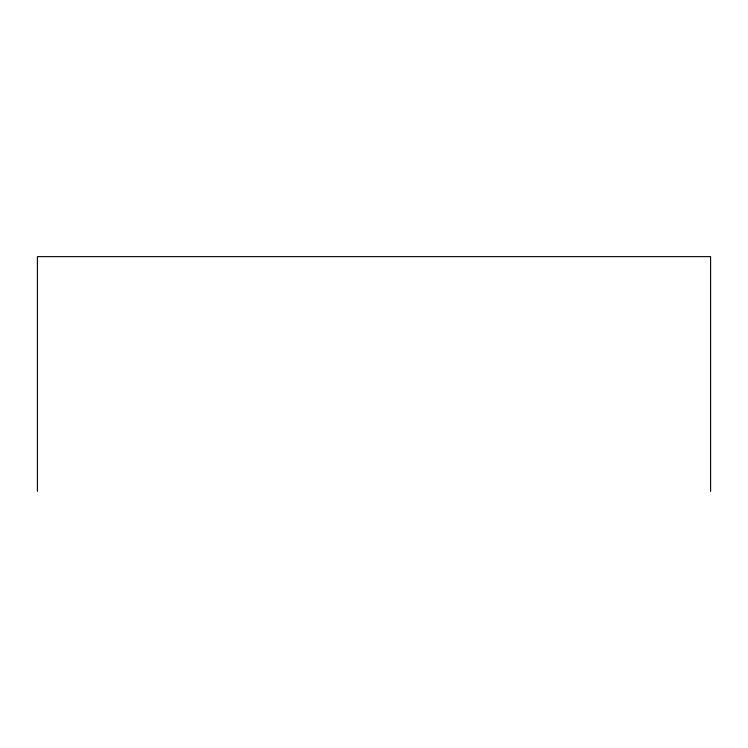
<?xml version="1.0" encoding="UTF-8"?>
<svg xmlns="http://www.w3.org/2000/svg" width="748" height="748" viewBox="0 0 748 748"><rect width="100%" height="100%" fill="white"/><g stroke="black" fill="none" stroke-linecap="round" stroke-linejoin="round"><path stroke-width="1.12" d="M710.6 491.361L710.6 256.639L37.4 256.639L37.4 491.361"/></g></svg>
